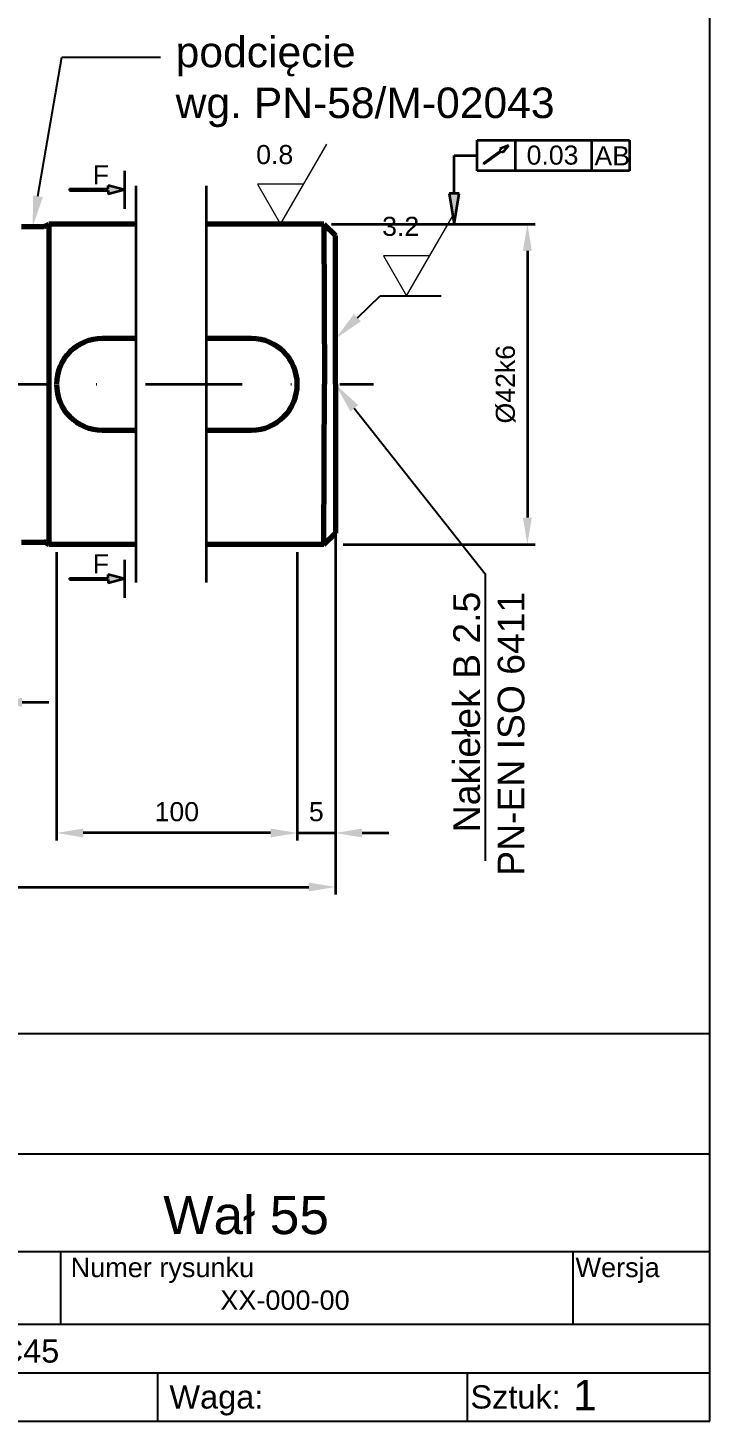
# Model space of a CAD drawing. Header units: millimetres. Extents: x 1335 to 6286, y 608 to 2939.
# Drawn here: x 3773.8 to 3863.4, y 611.8 to 794.4 of the extents above; entities that cross this region are included whole.
import ezdxf
from ezdxf import colors
from ezdxf.entities.mleader import LeaderData, LeaderLine
from ezdxf.enums import TextEntityAlignment as Align
from ezdxf.math import Vec2, Vec3

# ---------------------------------------------------------------- set-up
doc = ezdxf.new("R2010")
doc.units = ezdxf.units.MM
doc.linetypes.add('DASHDOT', pattern=[25.4, 12.7, -6.35, 0, -6.35])
for name, color, linetype, lineweight in [('01.1 CIĄG. Z PRZERWANIEM', 255, 'Amzigzag', 35), ('01.1 CIĄGŁA CIENKA', 255, 'Continuous', 35), ('01.2 CIĄGŁA GRUBA', 7, 'Continuous', 70), ('04.1 DŁ. K+K CIENKA', 255, 'DASHDOT', 35)]:
    doc.layers.add(name, color=color, linetype=linetype, lineweight=lineweight)
doc.layers.add('Default', color=7, linetype='Continuous')
doc.styles.add('SEACAD_arial_ttf', font='arial.ttf')
doc.styles.get("Standard").update_dxf_attribs({"font": 'arial.ttf'})
doc.linetypes.add('Amzigzag', pattern='A,0.0001,[136,genltshp.shx,S=0.04,R=0,X=0,Y=0],-11', length=11.0001)
doc.dimstyles.new('AM_ISO$0', dxfattribs={"dimscale": 100, "dimtxt": 3.5, "dimasz": 3.5, "dimexe": 1, "dimexo": 1, "dimgap": 1.5, "dimtad": 1, "dimdsep": 46, "dimtxsty": 'Standard', "dimcen": 0, "dimclrd": 256, "dimclre": 256, "dimclrt": 2, "dimadec": 0, "dimazin": 2, "dimtp": 0.1, "dimtm": 0.1, "dimtfac": 0.71, "dimtmove": 0, "dimatfit": 3, "dimfxl": 1, "dimlwd": -1, "dimlwe": -1, "dimarcsym": 1})

# ---------------------------------------------------------------- blocks, each defined once
blk = doc.blocks.new('*D32')
at = {"layer": '01.1 CIĄGŁA CIENKA', "linetype": 'ByBlock', "transparency": 16777216}
for p, q in [((3813.58, 768.69), (3840.26, 768.69)), ((3839.26, 765.19), (3839.26, 730.21)), ((3815.08, 726.71), (3840.26, 726.71))]:
    blk.add_line(p, q, dxfattribs=at)
at = {"layer": '01.1 CIĄGŁA CIENKA', "transparency": 16777216}
for points in [[(3838.67, 765.19), (3839.84, 765.19), (3839.26, 768.69)], [(3838.67, 730.21), (3839.84, 730.21), (3839.26, 726.71)]]:
    blk.add_solid(points, dxfattribs=at)
at = {"layer": 'Defpoints', "color": 0, "transparency": 16777216}
for p in [(3812.58, 768.69), (3814.08, 726.71), (3839.26, 726.71)]:
    blk.add_point(p, dxfattribs=at)
at = {"layer": '01.1 CIĄGŁA CIENKA', "color": 2, "transparency": 16777216, "insert": (3836.41, 747.7), "char_height": 2.5, "attachment_point": 5, "rotation": 90}
blk.add_mtext('%%C42k6', dxfattribs=at)
blk = doc.blocks.new('*D15')
at = {"layer": '01.1 CIĄGŁA CIENKA', "linetype": 'ByBlock', "transparency": 16777216}
for p, q in [((3513.67, 746.69), (3513.67, 680.79)), ((3814.08, 746.69), (3814.08, 680.79)), ((3517.17, 681.79), (3810.58, 681.79))]:
    blk.add_line(p, q, dxfattribs=at)
at = {"layer": '01.1 CIĄGŁA CIENKA', "transparency": 16777216}
for points in [[(3517.17, 682.38), (3517.17, 681.21), (3513.67, 681.79)], [(3810.58, 682.38), (3810.58, 681.21), (3814.08, 681.79)]]:
    blk.add_solid(points, dxfattribs=at)
at = {"layer": 'Defpoints', "color": 0, "transparency": 16777216}
for p in [(3513.67, 747.69), (3814.08, 747.69), (3814.08, 681.79)]:
    blk.add_point(p, dxfattribs=at)
at = {"layer": '01.1 CIĄGŁA CIENKA', "color": 2, "transparency": 16777216, "insert": (3663.88, 684.57), "char_height": 3.5, "attachment_point": 5}
blk.add_mtext('{\\H0.71429x;580%%P0.3}', dxfattribs=at)
blk = doc.blocks.new('*D55')
at = {"layer": '01.1 CIĄGŁA CIENKA', "linetype": 'ByBlock', "transparency": 16777216}
for p, q in [((3764.93, 720.69), (3764.93, 705)), ((3769.51, 720.69), (3769.51, 705)), ((3761.43, 706), (3747.88, 706)), ((3769.51, 706), (3764.93, 706)), ((3773.01, 706), (3776.51, 706))]:
    blk.add_line(p, q, dxfattribs=at)
at = {"layer": '01.1 CIĄGŁA CIENKA', "transparency": 16777216}
for points in [[(3761.43, 706.59), (3761.43, 705.42), (3764.93, 706)], [(3773.01, 706.59), (3773.01, 705.42), (3769.51, 706)]]:
    blk.add_solid(points, dxfattribs=at)
at = {"layer": 'Defpoints', "color": 0, "transparency": 16777216}
for p in [(3764.93, 721.69), (3769.51, 721.69), (3769.51, 706)]:
    blk.add_point(p, dxfattribs=at)
at = {"layer": '01.1 CIĄGŁA CIENKA', "color": 2, "transparency": 16777216, "insert": (3752.68, 708.78), "char_height": 3.5, "attachment_point": 5}
blk.add_mtext('{\\H0.71429x;4.58}', dxfattribs=at)
blk = doc.blocks.new('*D16')
at = {"layer": '01.1 CIĄGŁA CIENKA', "linetype": 'ByBlock', "transparency": 16777216}
for p, q in [((3777.51, 725.69), (3777.51, 687.87)), ((3809.08, 725.7), (3809.08, 687.87)), ((3805.58, 688.87), (3781.01, 688.87))]:
    blk.add_line(p, q, dxfattribs=at)
at = {"layer": '01.1 CIĄGŁA CIENKA', "transparency": 16777216}
for points in [[(3781.01, 689.46), (3781.01, 688.29), (3777.51, 688.87)], [(3805.58, 689.46), (3805.58, 688.29), (3809.08, 688.87)]]:
    blk.add_solid(points, dxfattribs=at)
at = {"layer": 'Defpoints', "color": 0, "transparency": 16777216}
for p in [(3777.51, 726.69), (3809.08, 726.7), (3777.51, 688.87)]:
    blk.add_point(p, dxfattribs=at)
at = {"layer": '01.1 CIĄGŁA CIENKA', "color": 2, "transparency": 16777216, "insert": (3793.29, 691.65), "char_height": 3.5, "attachment_point": 5}
blk.add_mtext('{\\H0.71429x;100}', dxfattribs=at)
blk = doc.blocks.new('*D17')
at = {"layer": '01.1 CIĄGŁA CIENKA', "linetype": 'ByBlock', "transparency": 16777216}
for p, q in [((3809.08, 725.7), (3809.08, 687.87)), ((3814.08, 725.71), (3814.08, 687.87)), ((3805.58, 688.87), (3802.08, 688.87)), ((3809.08, 688.87), (3814.08, 688.87)), ((3817.58, 688.87), (3821.08, 688.87))]:
    blk.add_line(p, q, dxfattribs=at)
at = {"layer": '01.1 CIĄGŁA CIENKA', "transparency": 16777216}
for points in [[(3805.58, 689.46), (3805.58, 688.29), (3809.08, 688.87)], [(3817.58, 689.46), (3817.58, 688.29), (3814.08, 688.87)]]:
    blk.add_solid(points, dxfattribs=at)
at = {"layer": 'Defpoints', "color": 0, "transparency": 16777216}
for p in [(3809.08, 726.7), (3814.08, 726.71), (3814.08, 688.87)]:
    blk.add_point(p, dxfattribs=at)
at = {"layer": '01.1 CIĄGŁA CIENKA', "color": 2, "transparency": 16777216, "insert": (3811.58, 691.65), "char_height": 3.5, "attachment_point": 5}
blk.add_mtext('{\\H0.71429x;5}', dxfattribs=at)

msp = doc.modelspace()

# ---------------------------------------------------------------- hatches: boundary and pattern name
at = {"layer": '01.1 CIĄGŁA CIENKA'}
h = msp.add_hatch(color=256, dxfattribs=at)
h.dxf.hatch_style = 1
h.paths.add_polyline_path([(3786.409, 773.194), (3784.299, 773.759), (3784.299, 773.299), (3779.237, 773.299), (3779.237, 773.089), (3784.299, 773.089), (3784.299, 772.629)])
h = msp.add_hatch(color=256, dxfattribs=at)
h.dxf.hatch_style = 1
h.paths.add_polyline_path([(3830.324, 772.693), (3829.656, 772.693), (3828.988, 772.693), (3829.66, 768.695)])
h = msp.add_hatch(color=256, dxfattribs=at)
h.dxf.hatch_style = 1
h.paths.add_polyline_path([(3786.409, 722.194), (3784.299, 722.759), (3784.299, 722.299), (3779.237, 722.299), (3779.237, 722.089), (3784.299, 722.089), (3784.299, 721.629)])

# ---------------------------------------------------------------- linework, layer by layer
at = {"layer": '01.1 CIĄG. Z PRZERWANIEM'}
for p, q in [((3787.963, 721.694), (3787.963, 773.694)), ((3797.127, 773.694), (3797.127, 721.694))]:
    msp.add_line(p, q, dxfattribs=at)
at = {"layer": '01.1 CIĄGŁA CIENKA', "linetype": 'Continuous', "lineweight": 20}
for p, q in [((3806.905, 768.694), (3812.967, 779.194)), ((3803.874, 773.944), (3806.905, 768.694)), ((3809.936, 773.944), (3803.874, 773.944)), ((3823.42, 759.284), (3829.483, 769.784)), ((3823.42, 759.284), (3829.483, 769.784)), ((3820.389, 764.534), (3823.42, 759.284)), ((3826.452, 764.534), (3820.389, 764.534)), ((3820.389, 764.534), (3823.42, 759.284)), ((3826.452, 764.534), (3820.389, 764.534))]:
    msp.add_line(p, q, dxfattribs=at)
at = {"layer": '01.1 CIĄGŁA CIENKA'}
for p, q in [((3832.656, 775.693), (3832.656, 779.693)), ((3832.656, 779.693), (3852.656, 779.693)), ((3833.496, 776.682), (3835.793, 778.365)), ((3833.566, 776.586), (3835.863, 778.27)), ((3836.785, 779.019), (3835.64, 778.574)), ((3835.793, 778.365), (3835.64, 778.574)), ((3835.863, 778.27), (3836.016, 778.061)), ((3836.785, 779.019), (3836.016, 778.061)), ((3837.656, 779.693), (3837.656, 775.693)), ((3847.656, 779.693), (3847.656, 775.693)), ((3852.656, 779.693), (3852.656, 775.693)), ((3829.656, 772.693), (3829.656, 777.693)), ((3829.656, 777.693), (3832.656, 777.693)), ((3833.496, 776.682), (3833.566, 776.586)), ((3786.409, 775.694), (3786.409, 770.694)), ((3852.656, 775.693), (3832.656, 775.693)), ((3779.237, 773.299), (3784.299, 773.299)), ((3779.237, 773.299), (3779.237, 773.089)), ((3779.237, 773.089), (3784.299, 773.089)), ((3786.409, 773.194), (3784.299, 773.759)), ((3784.299, 773.299), (3784.299, 773.759)), ((3786.409, 773.194), (3784.299, 772.629)), ((3784.299, 773.089), (3784.299, 772.629)), ((3830.324, 772.693), (3828.988, 772.693)), ((3828.988, 772.693), (3829.66, 768.695)), ((3830.324, 772.693), (3829.656, 772.693)), ((3829.66, 768.695), (3830.324, 772.693)), ((3786.409, 724.694), (3786.409, 719.694)), ((3779.237, 722.299), (3784.299, 722.299)), ((3779.237, 722.299), (3779.237, 722.089)), ((3779.237, 722.089), (3784.299, 722.089)), ((3786.409, 722.194), (3784.299, 722.759)), ((3784.299, 722.299), (3784.299, 722.759)), ((3786.409, 722.194), (3784.299, 721.629)), ((3784.299, 722.089), (3784.299, 721.629))]:
    msp.add_line(p, q, dxfattribs=at)
at = {"layer": '01.1 CIĄGŁA CIENKA', "color": 136, "linetype": 'Continuous', "lineweight": 20, "true_color": 0x008080}
msp.add_lwpolyline([(3806.905, 768.694), (3806.897, 768.694)], dxfattribs=at)
at = {"layer": '01.2 CIĄGŁA GRUBA'}
for p, q in [((3772.909, 768.394), (3775.887, 768.394)), ((3776.097, 768.454), (3776.509, 768.694)), ((3787.963, 768.694), (3776.509, 768.694)), ((3776.509, 768.694), (3776.509, 726.694)), ((3812.581, 768.678), (3797.127, 768.694)), ((3812.581, 768.694), (3814.081, 767.194)), ((3812.581, 768.694), (3812.637, 747.694)), ((3814.081, 747.694), (3814.081, 767.194)), ((3787.963, 753.694), (3783.509, 753.694)), ((3803.081, 753.694), (3797.127, 753.694)), ((3812.581, 726.694), (3812.637, 747.694)), ((3814.081, 747.694), (3814.081, 728.194)), ((3783.509, 741.694), (3787.963, 741.694)), ((3797.127, 741.694), (3803.081, 741.694)), ((3772.909, 726.994), (3775.887, 726.994)), ((3812.581, 726.694), (3814.081, 728.194)), ((3776.097, 726.934), (3776.509, 726.694)), ((3787.963, 726.694), (3776.509, 726.694)), ((3812.581, 726.71), (3797.127, 726.694))]:
    msp.add_line(p, q, dxfattribs=at)
for centre, radius, start, end in [((3775.887, 768.794), 0.4, 270, 301.77094), ((3783.509, 747.694), 6, 90, 180), ((3803.081, 747.694), 6, 360, 90), ((3783.509, 747.694), 6, 180, 270), ((3803.081, 747.694), 6, 270, 0), ((3775.887, 726.594), 0.4, 58.22906, 90)]:
    msp.add_arc(centre, radius, start, end, dxfattribs=at)
at = {"layer": '04.1 DŁ. K+K CIENKA'}
msp.add_line((3508.669, 747.694), (3819.081, 747.694), dxfattribs=at)
at = {"layer": 'Default', "color": 7, "linetype": 'Continuous'}
for p, q in [((3863.169, 611.766), (3863.169, 888.766)), ((3660.403, 662.566), (3863.169, 662.566)), ((3743.149, 646.818), (3863.169, 646.818)), ((3660.403, 633.991), (3863.169, 633.991)), ((3778.098, 624.466), (3778.098, 633.864)), ((3845.244, 624.466), (3845.244, 633.864)), ((3743.149, 624.466), (3863.169, 624.466)), ((3743.149, 618.116), (3863.169, 618.116)), ((3790.798, 611.766), (3790.798, 618.116)), ((3831.419, 611.766), (3831.419, 618.116)), ((3463.169, 611.766), (3863.169, 611.766))]:
    msp.add_line(p, q, dxfattribs=at)

# ---------------------------------------------------------------- texts
at = {"layer": '01.1 CIĄGŁA CIENKA', "attachment_point": 1}
for s, width, insert, char_height in [('0.8', 6.23728, (3803.699, 779.064), 2.5), ('0.03', 10, (3839.156, 778.993), 2.5), ('AB', 5, (3848.051, 778.893), 2.5), ('F', 5.11873, (3782.268, 776.403), 2.5), ('3.2', 6.23728, (3820.214, 769.654), 2.5), ('F', 5.11873, (3782.268, 725.403), 2.5), ('1', 17.81427, (3845.247, 617.18), 4)]:
    msp.add_mtext_dynamic_manual_height_columns(s, width=width, gutter_width=12.5, heights=[0], dxfattribs=dict(at, insert=insert, char_height=char_height))
at = {"layer": 'Default', "color": 7, "linetype": 'Continuous', "style": 'SEACAD_arial_ttf'}
for s, height, p in [('Wał 55', 5, (3791.509, 641.284)), ('Numer rysunku', 2.54, (3779.368, 633.183)), ('Wersja', 2.54, (3845.568, 633.183)), ('XX-000-00', 2.54, (3798.989, 628.902)), ('Material: Stal C45', 3.048, (3744.039, 622.488)), ('Waga:', 3.048, (3792.322, 616.465)), ('Sztuk:', 3.048, (3831.792, 616.465))]:
    msp.add_text(s, height=height, dxfattribs=at).set_placement(p, align=Align.TOP_LEFT)

# ---------------------------------------------------------------- dimensions: what is measured, and where the dimension line sits
at = {"layer": '01.1 CIĄGŁA CIENKA'}
dim = msp.add_linear_dim(base=(3839.255, 726.71), p1=(3812.581, 768.694), p2=(3814.081, 726.71), angle=90, text='%%C42k6', dimstyle='AM_ISO$0', override={"dimscale": 1, "dimtxt": 2.5, "dimtdec": 3}, dxfattribs=at)
dim.commit()
dim.dimension.update_dxf_attribs({"geometry": '*D32', "text_midpoint": (3839.255, 747.702), "dimtype": 160})
for base, p1, p2, text, picture, middle in [((3814.081, 681.792), (3513.669, 747.694), (3814.081, 747.694), '{\\H0.71429x;580%%P0.3}', '*D15', (3663.875, 684.569)), ((3777.509, 688.874), (3809.081, 726.702), (3777.509, 726.694), '{\\H0.71429x;100}', '*D16', (3793.295, 691.65))]:
    dim = msp.add_linear_dim(base=base, p1=p1, p2=p2, text=text, dimstyle='AM_ISO$0', override={"dimscale": 1, "dimtdec": 3}, dxfattribs=at)
    dim.commit()
    dim.dimension.update_dxf_attribs({"geometry": picture, "text_midpoint": middle})
for base, p1, p2, picture, middle in [((3814.081, 688.874), (3809.081, 726.702), (3814.081, 726.71), '*D17', (3811.581, 688.874)), ((3769.509, 706.004), (3764.932, 721.694), (3769.509, 721.694), '*D55', (3752.682, 706.004))]:
    dim = msp.add_linear_dim(base=base, p1=p1, p2=p2, text='{\\H0.71429x;<>}', dimstyle='AM_ISO$0', override={"dimscale": 1, "dimtdec": 3}, dxfattribs=at)
    dim.commit()
    dim.dimension.update_dxf_attribs({"geometry": picture, "text_midpoint": middle, "dimtype": 160})

# ---------------------------------------------------------------- leaders
ml = msp.add_multileader_mtext('Standard', dxfattribs=at)
ml.set_content('podcięcie\\Pwg. PN-58/M-02043', color=256)
ml.set_leader_properties()
ml.build(insert=Vec2(0, 0))
ml.multileader.update_dxf_attribs({"text_right_attachment_type": 6, "dogleg_length": 0.36})
ctx = ml.context
ctx.base_point, ctx.plane_origin = Vec3(3791.135, 790.598), Vec3(3670.443, 681.125)
ctx.right_attachment = 6
notes = []
notes.append((ctx, [(1, (1, 1, 0), (3778.219, 790.598), (1, 0), 12.915, [(0, [(3774.398, 768.394)], 0, [])])]))
ctx.mtext.insert, ctx.mtext.flow_direction = Vec3(3793.135, 793.264), 5
ml = msp.add_multileader_mtext('Standard', dxfattribs=at)
ml.set_content('', color=256)
ml.set_leader_properties()
ml.build(insert=Vec2(0, 0))
ctx = ml.context
ctx.base_point, ctx.plane_origin = Vec3(3827.971, 759.284), Vec3(3814.081, 753.662)
notes.append((ctx, [(0, (1, 1, 0), (3819.971, 759.284), (1, 0), 8, [(0, [(3814.081, 753.662)], 0, [])])]))
ctx.mtext.insert, ctx.mtext.flow_direction = Vec3(3829.971, 761.284), 5
ml = msp.add_multileader_mtext('Standard', dxfattribs=at)
ml.set_content('Nakiełek B 2.5\\PPN-EN ISO 6411', color=256)
ml.set_leader_properties()
ml.build(insert=Vec2(0, 0))
ml.multileader.update_dxf_attribs({"text_right_attachment_type": 6, "dogleg_length": 0.36})
ctx = ml.context
ctx.base_point, ctx.char_height, ctx.plane_origin, ctx.plane_x_axis, ctx.plane_y_axis = Vec3(3831.313, 682.536), 3.5, Vec3(3808.383, 708.384), Vec3(0, 1), Vec3(-1, 0)
ctx.right_attachment, ctx.text_align_type = 6, 2
notes.append((ctx, [(1, (1, 1, 0), (3833.733, 722.851), (0, -1), 0.36, [(0, [(3814.081, 747.694)], 0, [])])]))
ctx.mtext.insert, ctx.mtext.text_direction, ctx.mtext.rotation, ctx.mtext.alignment, ctx.mtext.flow_direction = Vec3(3829.533, 720.491), Vec3(0, 1), 1.5707963, 3, 5
for ctx, leaders in notes:
    for number, flags, end, landing, length, lines in leaders:
        leader = LeaderData()
        leader.index, (leader.has_last_leader_line, leader.has_dogleg_vector, leader.attachment_direction) = number, flags
        leader.last_leader_point, leader.dogleg_vector, leader.dogleg_length = Vec3(end), Vec3(landing), length
        for number, points, colour, breaks in lines:
            line = LeaderLine()
            line.index, line.vertices, line.color, line.breaks = number, Vec3.list(points), colors.encode_raw_color(colour), breaks
            leader.lines.append(line)
        ctx.leaders.append(leader)

doc.saveas('drawing.dxf')
